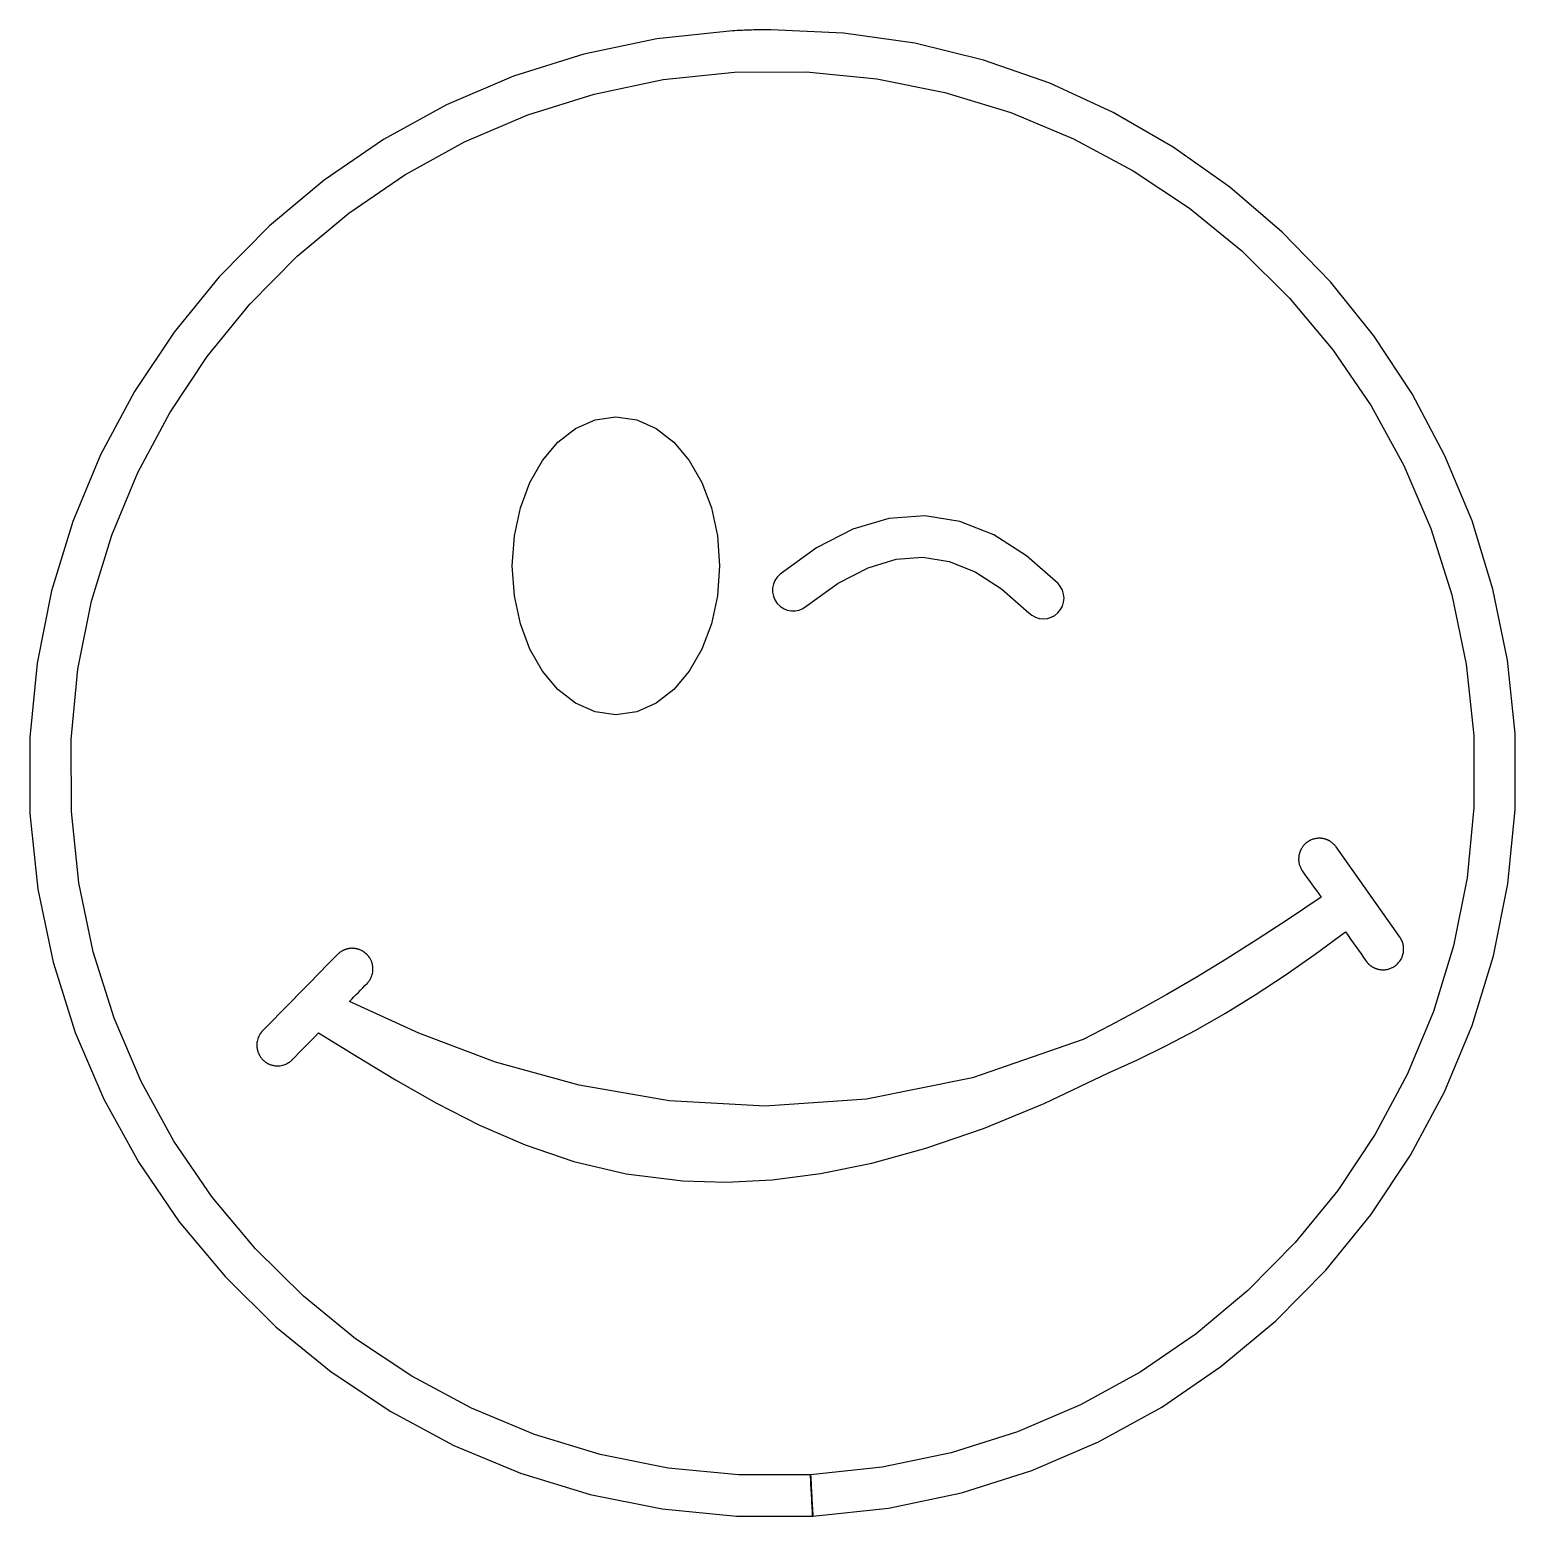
# Model space of a CAD drawing. Extents: x 0 to 152, y 0 to 152.
import ezdxf

# ---------------------------------------------------------------- set-up
doc = ezdxf.new("R2010")
doc.units = 0
doc.layers.add('smiley', color=7, linetype='CONTINUOUS')

msp = doc.modelspace()

# ---------------------------------------------------------------- linework, layer by layer
at = {"layer": 'smiley', "color": 7}
for points in [[(75.829829, 152.117899), (75.586344, 152.11677), (75.342654, 152.114795), (75.098769, 152.111944), (74.854695, 152.108275), (74.610437, 152.103816), (74.36601, 152.098567), (74.121416, 152.092499), (73.876665, 152.085669), (73.631766, 152.078049), (73.386727, 152.069639), (73.141555, 152.060467), (72.896262, 152.050533), (72.65085, 152.039865), (72.405327, 152.028435), (72.159707, 152.016271), (71.913996, 152.003373), (64.169914, 151.191476), (56.690181, 149.632043), (49.511035, 147.365438), (42.668721, 144.432028), (36.199485, 140.872182), (30.139569, 136.726264), (24.525218, 132.034644), (19.392677, 126.837688), (14.778186, 121.175763), (10.717993, 115.089237), (7.248339, 108.618477), (4.405469, 101.803849), (2.225626, 94.685719), (0.745055, 87.304457), (0, 79.700428), (0.026704, 71.913998), (0.838693, 64.169917), (2.398403, 56.690181), (4.665441, 49.511035), (7.599413, 42.668723), (11.159927, 36.199487), (15.306588, 30.139572), (19.999006, 24.525221), (25.196786, 19.39268), (30.859535, 14.778188), (36.94686, 10.717996), (43.418368, 7.248342), (50.233667, 4.405472), (57.352362, 2.22563), (64.734062, 0.745058), (72.33837, 0.000003), (80.124898, 0.026701), (80.110561, 0.290734), (80.096225, 0.554764), (80.081888, 0.818797), (80.067551, 1.08283), (80.053214, 1.34686), (80.038877, 1.610893), (80.02454, 1.874926), (80.010203, 2.138959), (79.995866, 2.40299), (79.981529, 2.667023), (79.967193, 2.931056), (79.952856, 3.195086), (79.938519, 3.459119), (79.924182, 3.723152), (79.909845, 3.987182), (79.895508, 4.251215), (72.534221, 4.224968), (65.347277, 4.926635), (58.37257, 6.322198), (51.648004, 8.377651), (45.211478, 11.058982), (39.100895, 14.332179), (33.354154, 18.163232), (28.009153, 22.51813), (23.103798, 27.362864), (18.675985, 32.663421), (14.763617, 38.38579), (11.404593, 44.495963), (8.636814, 50.95993), (6.49818, 57.743677), (5.026593, 64.813194), (4.259953, 72.134473), (4.233712, 79.495859), (4.935378, 86.683085), (6.330943, 93.658224), (8.386396, 100.383357), (11.067727, 106.820549), (14.340923, 112.931877), (18.171978, 118.679414), (22.526876, 124.025237), (27.371607, 128.931416), (32.672167, 133.360025), (38.394536, 137.273137), (44.504709, 140.632829), (50.968676, 143.401172), (57.752423, 145.540242), (64.82194, 147.01211), (72.143219, 147.778848), (79.504506, 147.804982), (86.69145, 147.103036), (93.666158, 145.707035), (100.390723, 143.651018), (106.827249, 140.969021), (112.937832, 137.695079), (118.684573, 133.86323), (124.029574, 129.507511), (128.93493, 124.661955), (133.362742, 119.3606), (137.27511, 113.637486), (140.634136, 107.526644), (143.401915, 101.062115), (145.540547, 94.277934), (147.012135, 87.208134), (147.778775, 79.886756), (147.80505, 72.526852), (147.103643, 65.341161), (145.708542, 58.367569), (143.653741, 51.643966), (140.973234, 45.208238), (137.701014, 39.098276), (133.871073, 33.35197), (129.517405, 28.007203), (124.674006, 23.101867), (119.374866, 18.673851), (113.653982, 14.761041), (107.545344, 11.401329), (101.082949, 8.632599), (94.300788, 6.492742), (87.232854, 5.019647), (79.913144, 4.251201), (79.927481, 3.987168), (79.941818, 3.723138), (79.956155, 3.459105), (79.970492, 3.195072), (79.984829, 2.931041), (79.999165, 2.667008), (80.013502, 2.402975), (80.027839, 2.138945), (80.042176, 1.874912), (80.056513, 1.610879), (80.07085, 1.346846), (80.085187, 1.082816), (80.099524, 0.818783), (80.113861, 0.55475), (80.128197, 0.29072), (80.142534, 0.026687), (87.884875, 0.840486), (95.362691, 2.401511), (102.539777, 4.669406), (109.379933, 7.603817), (115.846956, 11.164389), (121.904639, 15.31077), (127.516786, 20.002604), (132.647188, 25.199538), (137.259647, 30.861217), (141.317957, 36.947286), (144.785918, 43.417391), (147.627326, 50.231178), (149.805977, 57.348295), (151.285671, 64.728384), (152.030201, 72.331089), (152.003362, 80.116062), (151.228397, 87.621985), (149.750749, 94.880944), (147.607113, 101.85998), (144.834178, 108.526134), (141.468642, 114.84645), (137.547192, 120.787964), (133.106521, 126.317716), (128.183321, 131.402751), (122.814289, 136.010108), (117.036113, 140.106826), (110.885484, 143.659947), (104.3991, 146.636511), (97.613648, 149.003557), (90.565822, 150.72813), (83.292315, 151.777265), (75.829829, 152.117899)], [(70.597449, 97.266359), (70.381966, 94.191887), (69.76395, 91.328314), (68.786056, 88.736983), (67.49093, 86.479245), (65.921224, 84.616437), (64.119588, 83.209909), (62.128674, 82.321008), (59.991128, 82.011074), (57.853586, 82.321008), (55.862669, 83.209909), (54.061033, 84.616437), (52.491327, 86.479245), (51.196201, 88.736983), (50.218306, 91.328314), (49.60029, 94.191887), (49.384808, 97.266359), (49.60029, 100.340832), (50.218306, 103.204402), (51.196201, 105.795733), (52.491327, 108.053474), (54.061033, 109.916279), (55.862669, 111.322807), (57.853586, 112.211708), (59.991128, 112.521642), (62.128674, 112.211708), (64.119588, 111.322807), (65.921224, 109.916279), (67.49093, 108.053474), (68.786056, 105.795733), (69.76395, 103.204402), (70.381966, 100.340832), (70.597449, 97.266359)], [(91.590176, 102.371192), (87.921138, 102.098941), (84.231892, 100.994707), (80.522033, 99.086024), (76.791148, 96.400428), (76.497866, 96.10679), (76.267225, 95.76157), (76.106703, 95.378679), (76.023775, 94.972034), (76.024034, 94.557017), (76.105063, 94.149824), (76.262309, 93.765579), (76.491219, 93.419399), (76.784869, 93.126128), (77.1301, 92.895505), (77.512997, 92.734999), (77.919645, 92.652085), (78.334661, 92.652362), (78.741851, 92.733408), (79.126091, 92.89067), (79.472259, 93.119595), (82.729603, 95.474863), (85.78922, 97.062538), (88.675738, 97.93331), (91.413787, 98.137859), (94.081081, 97.714164), (96.75633, 96.646362), (99.465675, 94.904377), (102.235246, 92.458136), (102.556183, 92.195419), (102.922242, 92.000087), (103.318849, 91.878198), (103.731433, 91.835811), (104.14414, 91.876982), (104.541103, 91.997702), (104.907735, 92.191959), (105.229446, 92.453728), (105.492163, 92.774666), (105.687498, 93.140725), (105.809387, 93.537332), (105.851771, 93.949915), (105.810603, 94.36262), (105.68988, 94.759585), (105.495626, 95.126217), (105.233857, 95.447928), (102.008567, 98.280556), (98.659738, 100.414915), (95.18705, 101.796596), (91.590176, 102.371192)], [(131.85094, 69.37765), (131.771983, 69.3713), (131.693319, 69.361987), (131.615059, 69.349739), (131.537309, 69.334583), (131.460178, 69.316549), (131.383772, 69.295637), (131.308204, 69.271902), (131.233579, 69.245345), (131.135196, 69.205303), (131.038958, 69.160353), (130.945091, 69.110637), (130.853818, 69.056298), (130.765369, 68.99748), (130.679966, 68.934322), (130.597837, 68.866964), (130.519204, 68.795553), (130.462889, 68.740438), (130.408669, 68.683257), (130.356616, 68.624103), (130.306789, 68.563055), (130.259263, 68.500202), (130.214105, 68.435629), (130.171376, 68.36942), (130.131148, 68.301664), (130.11794, 68.277957), (130.105043, 68.254081), (130.092456, 68.230064), (130.080179, 68.205878), (130.068213, 68.181522), (130.056557, 68.157025), (130.045212, 68.132387), (130.034177, 68.107608), (130.024327, 68.083732), (130.01476, 68.059743), (130.005503, 68.035641), (129.996528, 68.011427), (129.987864, 67.987099), (129.979482, 67.962687), (129.971411, 67.938162), (129.963621, 67.913552), (129.933223, 67.811873), (129.907992, 67.708794), (129.887926, 67.604581), (129.87311, 67.499492), (129.863542, 67.393797), (129.859253, 67.287758), (129.860381, 67.18164), (129.866731, 67.075705), (129.868989, 67.049119), (129.871529, 67.022562), (129.874351, 66.996033), (129.877484, 66.969533), (129.880955, 66.943089), (129.884765, 66.916673), (129.888914, 66.890313), (129.893373, 66.86401), (129.909799, 66.785927), (129.929159, 66.708522), (129.951426, 66.631899), (129.976572, 66.55617), (130.004541, 66.481435), (130.035294, 66.407806), (130.0688, 66.335388), (130.105017, 66.264288), (130.117294, 66.241682), (130.129853, 66.219245), (130.142694, 66.196949), (130.155789, 66.174823), (130.169166, 66.152838), (130.182798, 66.131022), (130.196683, 66.109376), (130.210851, 66.087899), (130.213108, 66.084569), (130.215366, 66.081238), (130.217624, 66.077936), (130.219882, 66.074634), (130.22214, 66.071332), (130.224397, 66.06803), (130.226655, 66.064728), (130.228913, 66.061426), (130.469242, 65.721879), (130.709571, 65.382329), (130.949903, 65.042782), (131.190232, 64.703232), (131.430562, 64.363685), (131.670891, 64.024135), (131.911223, 63.684587), (132.151552, 63.345037), (128.836228, 61.114726), (125.600934, 59.005978), (122.444603, 57.016769), (119.366163, 55.145074), (116.364543, 53.38887), (113.438669, 51.74613), (110.587474, 50.214832), (107.809885, 48.792954), (96.499824, 44.868705), (85.634632, 42.670019), (75.266891, 41.964331), (65.449171, 42.519078), (56.234045, 44.101695), (47.673322, 46.479745), (39.821104, 49.420413), (32.729204, 52.691261), (32.955202, 52.92167), (33.1812, 53.152077), (33.407198, 53.382486), (33.633196, 53.612895), (33.859196, 53.843301), (34.085194, 54.07371), (34.311192, 54.304116), (34.53719, 54.534525), (34.555704, 54.553575), (34.573964, 54.572879), (34.591969, 54.592381), (34.609749, 54.612136), (34.627275, 54.63209), (34.644547, 54.652268), (34.661565, 54.672673), (34.678329, 54.693275), (34.709791, 54.735959), (34.740175, 54.779418), (34.769462, 54.823625), (34.797627, 54.868549), (34.824664, 54.914168), (34.850544, 54.960444), (34.875267, 55.007355), (34.898804, 55.054873), (34.953936, 55.174978), (35.001409, 55.298306), (35.041109, 55.424358), (35.072932, 55.552631), (35.09678, 55.682625), (35.112528, 55.813841), (35.120064, 55.945775), (35.119217, 56.077928), (35.117241, 56.13131), (35.113968, 56.184628), (35.109339, 56.237846), (35.103384, 56.29093), (35.096103, 56.343846), (35.087467, 56.396565), (35.077533, 56.449047), (35.066244, 56.501261), (35.046121, 56.577552), (35.023148, 56.653035), (34.997382, 56.727612), (34.968869, 56.801179), (34.937644, 56.873637), (34.903749, 56.944887), (34.867223, 57.014821), (34.82811, 57.083345), (34.813661, 57.106064), (34.798929, 57.128585), (34.783914, 57.150937), (34.768618, 57.173091), (34.753039, 57.195048), (34.737178, 57.216808), (34.721035, 57.238369), (34.704638, 57.259705), (34.688947, 57.280251), (34.673029, 57.300599), (34.656858, 57.32075), (34.640433, 57.340703), (34.623781, 57.360459), (34.606876, 57.380017), (34.589745, 57.399349), (34.572361, 57.418484), (34.554439, 57.438042), (34.536293, 57.457374), (34.517892, 57.47648), (34.499265, 57.495361), (34.480413, 57.513988), (34.461306, 57.532389), (34.441974, 57.550535), (34.422416, 57.568457), (34.342282, 57.637847), (34.258758, 57.703116), (34.172076, 57.76413), (34.082462, 57.820752), (33.990142, 57.872847), (33.895343, 57.920278), (33.798293, 57.962913), (33.699221, 58.000609), (33.648591, 58.01726), (33.597556, 58.032642), (33.54615, 58.046724), (33.494407, 58.059509), (33.442357, 58.070996), (33.390036, 58.081184), (33.337475, 58.090046), (33.284708, 58.097581), (33.232101, 58.104411), (33.17934, 58.109942), (33.126454, 58.114147), (33.073484, 58.117026), (33.020454, 58.118437), (32.967405, 58.118654), (32.914367, 58.117526), (32.861374, 58.114986), (32.808903, 58.110696), (32.756557, 58.105108), (32.704365, 58.098222), (32.652363, 58.090037), (32.600578, 58.080554), (32.549044, 58.069802), (32.497796, 58.057751), (32.44686, 58.04443), (32.395606, 58.029021), (32.344758, 58.012313), (32.294347, 57.994336), (32.244408, 57.975088), (32.194971, 57.954599), (32.146068, 57.932868), (32.097729, 57.909895), (32.049985, 57.885708), (31.98048, 57.849036), (31.912388, 57.809802), (31.845798, 57.768069), (31.780796, 57.723902), (31.717474, 57.677358), (31.655918, 57.628505), (31.596217, 57.5774), (31.538458, 57.524111), (31.5362, 57.521853), (31.533942, 57.519595), (31.531684, 57.517338), (31.529426, 57.51508), (31.527169, 57.512822), (31.524911, 57.510564), (31.522653, 57.508307), (31.520395, 57.506049), (30.557972, 56.525987), (29.595552, 55.545928), (28.633129, 54.565866), (27.670706, 53.585807), (26.708286, 52.605745), (25.745863, 51.625683), (24.783443, 50.645624), (23.82102, 49.665563), (23.803635, 49.646428), (23.786505, 49.627096), (23.769599, 49.607538), (23.752948, 49.587782), (23.736523, 49.567829), (23.720352, 49.547678), (23.704434, 49.52733), (23.688743, 49.506784), (23.672346, 49.485448), (23.656203, 49.463887), (23.640342, 49.442127), (23.624763, 49.42017), (23.609467, 49.398016), (23.594452, 49.375664), (23.57972, 49.353143), (23.565271, 49.330424), (23.49776, 49.216496), (23.437562, 49.098547), (23.384837, 48.977067), (23.33975, 48.852545), (23.302457, 48.725469), (23.27312, 48.59633), (23.251897, 48.465621), (23.238943, 48.333827), (23.237814, 48.307382), (23.236967, 48.280938), (23.236403, 48.254466), (23.236236, 48.227993), (23.236403, 48.201521), (23.236967, 48.175048), (23.237814, 48.148604), (23.238943, 48.12216), (23.246421, 48.017204), (23.25915, 47.912754), (23.277043, 47.809063), (23.300044, 47.706382), (23.328068, 47.604959), (23.361083, 47.50505), (23.399013, 47.406904), (23.441795, 47.310771), (23.452915, 47.287121), (23.464317, 47.263583), (23.476029, 47.240215), (23.488023, 47.216989), (23.5003, 47.193903), (23.512859, 47.170986), (23.5257, 47.148211), (23.538823, 47.125605), (23.580073, 47.057654), (23.623851, 46.991304), (23.670088, 46.926641), (23.718715, 46.863756), (23.769656, 46.802734), (23.822849, 46.743662), (23.878221, 46.686625), (23.935698, 46.631716), (23.975893, 46.597147), (24.016942, 46.563596), (24.058818, 46.531084), (24.101493, 46.49963), (24.144941, 46.469252), (24.189137, 46.439969), (24.23405, 46.411803), (24.279657, 46.384766), (24.302263, 46.371643), (24.325038, 46.358802), (24.347955, 46.346243), (24.37104, 46.333966), (24.394267, 46.321972), (24.417635, 46.310259), (24.441173, 46.298858), (24.464823, 46.287738), (24.51385, 46.26564), (24.563426, 46.244784), (24.613514, 46.225198), (24.664086, 46.206881), (24.715103, 46.189863), (24.766535, 46.174144), (24.818351, 46.159722), (24.870517, 46.146627), (24.947547, 46.129835), (25.02515, 46.115949), (25.103215, 46.104943), (25.181636, 46.096843), (25.260306, 46.09165), (25.339111, 46.089392), (25.417944, 46.089957), (25.496698, 46.093569), (25.628493, 46.106523), (25.759201, 46.127746), (25.88834, 46.157083), (26.015417, 46.194376), (26.139939, 46.239464), (26.261418, 46.292189), (26.379368, 46.352387), (26.493295, 46.419897), (26.538016, 46.449192), (26.581983, 46.47961), (26.625169, 46.511128), (26.667547, 46.543725), (26.709088, 46.57738), (26.749767, 46.612071), (26.789558, 46.647777), (26.828434, 46.68448), (26.830692, 46.686738), (26.832949, 46.688996), (26.835207, 46.691254), (26.837465, 46.693511), (26.839723, 46.695769), (26.841981, 46.698027), (26.844238, 46.700285), (26.846496, 46.702543), (27.183839, 47.046501), (27.521182, 47.390459), (27.858528, 47.734418), (28.195871, 48.078376), (28.533214, 48.422334), (28.870557, 48.766293), (29.207903, 49.110251), (29.545246, 49.454209), (33.436879, 47.094408), (37.448733, 44.669354), (41.630462, 42.278695), (46.031714, 40.022072), (50.702148, 37.999131), (55.691411, 36.30952), (61.049157, 35.052881), (66.825038, 34.328862), (71.274302, 34.194902), (75.96952, 34.427767), (80.929954, 35.060201), (86.174857, 36.124952), (91.723487, 37.654761), (97.595092, 39.682375), (103.808936, 42.240533), (110.384274, 45.361987), (113.353077, 46.69897), (116.342118, 48.162997), (119.350423, 49.757519), (122.377011, 51.485983), (125.420896, 53.351839), (128.481105, 55.358535), (131.556656, 57.509517), (134.646566, 59.808237), (134.913353, 59.431205), (135.180141, 59.054176), (135.446931, 58.677144), (135.713718, 58.300112), (135.980506, 57.92308), (136.247293, 57.546051), (136.514084, 57.169019), (136.780871, 56.791987), (136.796478, 56.770312), (136.812339, 56.748835), (136.828482, 56.727584), (136.844907, 56.70653), (136.861587, 56.685674), (136.87852, 56.665043), (136.895707, 56.644611), (136.913149, 56.624403), (136.93107, 56.604845), (136.949217, 56.585513), (136.967618, 56.566407), (136.986244, 56.547526), (137.005125, 56.528899), (137.024231, 56.510499), (137.043564, 56.492352), (137.063122, 56.474431), (137.102266, 56.440019), (137.142245, 56.406582), (137.183035, 56.374137), (137.224612, 56.342706), (137.266948, 56.312308), (137.310018, 56.28296), (137.353796, 56.254678), (137.39826, 56.227472), (137.444596, 56.20004), (137.491617, 56.173822), (137.539287, 56.148788), (137.587578, 56.124969), (137.636459, 56.102391), (137.685896, 56.081055), (137.735858, 56.060989), (137.786316, 56.042193), (137.835871, 56.025711), (137.885822, 56.010471), (137.936131, 55.996445), (137.98677, 55.98366), (138.037708, 55.972146), (138.088915, 55.961873), (138.140361, 55.95287), (138.19201, 55.945137), (138.27099, 55.934666), (138.350309, 55.927188), (138.429853, 55.9227), (138.50951, 55.921289), (138.589168, 55.9227), (138.668712, 55.927188), (138.748031, 55.934666), (138.82701, 55.945137), (138.90478, 55.959474), (138.981959, 55.976718), (139.058441, 55.996812), (139.134119, 56.019756), (139.208894, 56.045495), (139.282658, 56.074), (139.355305, 56.105239), (139.426733, 56.139176), (139.47425, 56.162713), (139.521161, 56.187436), (139.567437, 56.213316), (139.613056, 56.240353), (139.65798, 56.268518), (139.702187, 56.297805), (139.745647, 56.328189), (139.78833, 56.359651), (139.808932, 56.376415), (139.829337, 56.393433), (139.849516, 56.410705), (139.869469, 56.428231), (139.889224, 56.446011), (139.908726, 56.464017), (139.92803, 56.482276), (139.94708, 56.50079), (140.022241, 56.575404), (140.093553, 56.653701), (140.160872, 56.735464), (140.224036, 56.820477), (140.282899, 56.908522), (140.337306, 56.999386), (140.387107, 57.092853), (140.432149, 57.188707), (140.442084, 57.213655), (140.451707, 57.238717), (140.461021, 57.263919), (140.469995, 57.289234), (140.47866, 57.314663), (140.486985, 57.340204), (140.495, 57.365829), (140.502677, 57.391568), (140.532694, 57.492194), (140.557671, 57.594192), (140.577539, 57.697302), (140.592299, 57.80127), (140.601923, 57.905836), (140.606382, 58.010752), (140.605535, 58.115756), (140.599552, 58.220596), (140.597295, 58.247181), (140.594755, 58.273738), (140.591932, 58.300267), (140.5888, 58.326768), (140.585328, 58.353212), (140.581518, 58.379628), (140.57737, 58.405988), (140.572911, 58.432291), (140.550502, 58.535384), (140.522957, 58.637221), (140.490375, 58.737565), (140.452856, 58.836173), (140.410506, 58.932801), (140.363414, 59.02721), (140.311688, 59.119158), (140.255422, 59.208402), (140.253164, 59.211732), (140.250906, 59.215062), (140.248648, 59.218364), (140.246391, 59.221666), (140.244133, 59.224968), (140.241875, 59.22827), (140.239617, 59.231572), (140.23736, 59.234874), (139.418255, 60.393529), (138.599147, 61.552184), (137.780042, 62.710839), (136.960935, 63.869494), (136.14183, 65.028146), (135.322725, 66.186801), (134.503617, 67.345456), (133.684512, 68.50411), (133.652802, 68.546813), (133.62003, 68.588704), (133.586214, 68.629759), (133.55138, 68.669953), (133.515546, 68.709258), (133.478738, 68.747654), (133.44098, 68.785113), (133.40229, 68.82161), (133.363279, 68.857168), (133.323392, 68.89174), (133.282656, 68.925307), (133.241099, 68.95785), (133.198743, 68.989346), (133.155614, 69.019781), (133.111742, 69.04913), (133.067151, 69.077374), (133.044545, 69.090498), (133.02177, 69.103339), (132.998853, 69.115898), (132.975768, 69.128174), (132.952541, 69.140169), (132.929173, 69.151881), (132.905635, 69.163283), (132.881985, 69.174402), (132.857093, 69.185465), (132.83206, 69.19619), (132.806886, 69.206604), (132.781571, 69.216679), (132.756142, 69.226444), (132.730601, 69.23587), (132.704919, 69.244986), (132.679124, 69.253763), (132.62967, 69.271374), (132.579793, 69.287743), (132.529526, 69.30287), (132.478901, 69.316755), (132.427946, 69.329371), (132.376697, 69.340716), (132.325181, 69.350791), (132.273429, 69.359597), (132.24707, 69.362955), (132.220682, 69.365975), (132.194266, 69.368797), (132.167822, 69.371055), (132.141349, 69.37303), (132.114849, 69.374724), (132.08832, 69.376135), (132.061791, 69.377264), (132.035347, 69.378393), (132.008903, 69.379239), (131.98243, 69.379804), (131.955958, 69.37997), (131.929485, 69.379804), (131.903013, 69.379239), (131.876569, 69.378393), (131.850124, 69.377264), (131.850122, 69.377266), (131.850122, 69.377266), (131.850119, 69.377269), (131.850119, 69.377269), (131.850116, 69.377272), (131.850113, 69.377275), (131.850113, 69.377275), (131.85094, 69.37765)]]:
    msp.add_lwpolyline(points, dxfattribs=at)

doc.saveas('drawing.dxf')
